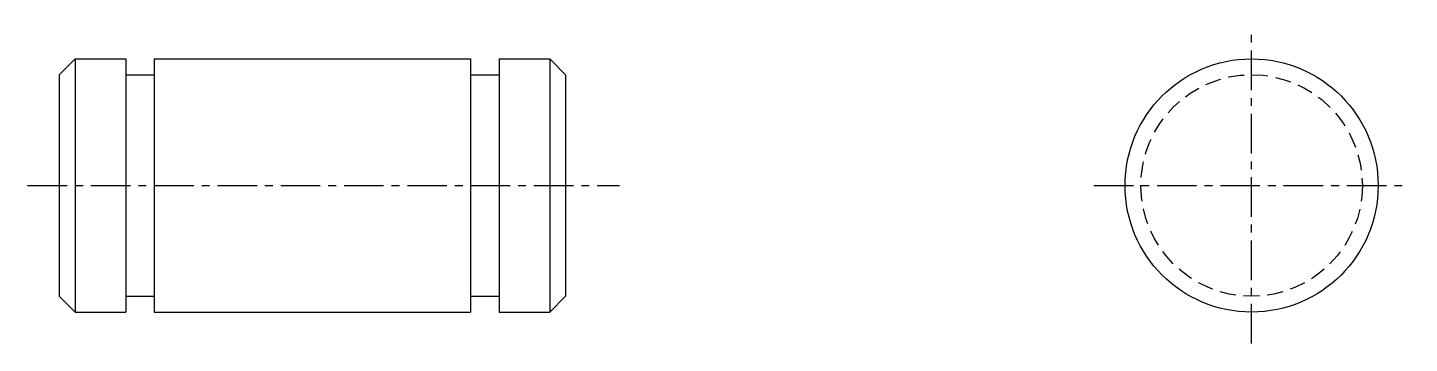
# Model space of a CAD drawing. Extents: x -18 to 120, y 18 to 215.
# Drawn here: x 76.28 to 119.95, y 204.94 to 214.91 of the extents above; entities outside this region: 2.
import ezdxf

# ---------------------------------------------------------------- set-up
doc = ezdxf.new("R2010")
doc.units = 0
doc.linetypes.add('CENTER', pattern=[2, 1.25, -0.25, 0.25, -0.25])
doc.linetypes.add('DASHED', pattern=[0.75, 0.5, -0.25])
doc.layers.get('0').update_dxf_attribs({"linetype": 'CONTINUOUS'})
doc.layers.add('CENTER', color=1, linetype='CENTER')

msp = doc.modelspace()

# ---------------------------------------------------------------- linework, layer by layer
at = {"color": 7, "linetype": 'CONTINUOUS'}
for p, q in [((77.281, 213.427), (77.781, 213.927)), ((77.781, 213.927), (77.781, 205.927)), ((77.781, 213.927), (79.381, 213.927)), ((79.381, 213.927), (79.381, 205.927)), ((80.281, 213.927), (90.281, 213.927)), ((80.281, 213.927), (80.281, 205.927)), ((82.781, 213.927), (82.781, 213.927)), ((85.281, 213.927), (85.281, 213.927)), ((90.281, 213.927), (90.281, 205.927)), ((91.181, 213.927), (91.181, 205.927)), ((91.181, 213.927), (92.781, 213.927)), ((92.781, 213.927), (92.781, 205.927)), ((92.781, 213.927), (93.281, 213.427)), ((77.281, 213.427), (77.281, 206.427)), ((79.381, 213.427), (80.281, 213.427)), ((90.281, 213.427), (91.181, 213.427)), ((93.281, 213.427), (93.281, 206.427)), ((77.781, 205.927), (77.281, 206.427)), ((79.381, 206.427), (80.281, 206.427)), ((90.281, 206.427), (91.181, 206.427)), ((92.781, 205.927), (93.281, 206.427)), ((77.781, 205.927), (79.381, 205.927)), ((80.281, 205.927), (90.281, 205.927)), ((91.181, 205.927), (92.781, 205.927))]:
    msp.add_line(p, q, dxfattribs=at)
msp.add_circle((114.963, 209.927), 4, dxfattribs=at)
at = {"color": 3, "linetype": 'DASHED'}
msp.add_circle((114.963, 209.927), 3.5, dxfattribs=at)
at = {"layer": 'CENTER', "color": 1, "linetype": 'CENTER'}
for p, q in [((114.963, 204.94), (114.963, 214.913)), ((76.281, 209.927), (94.989, 209.927)), ((109.976, 209.927), (119.949, 209.927))]:
    msp.add_line(p, q, dxfattribs=at)

# ---------------------------------------------------------------- texts
at = {"color": 7, "linetype": 'CONTINUOUS'}
for s, p in [('CCG 8-10', (-18.825, 48.491)), ('CCG08', (-18.825, 18.491))]:
    msp.add_text(s, height=8, dxfattribs=at).set_placement(p)

doc.saveas('drawing.dxf')
